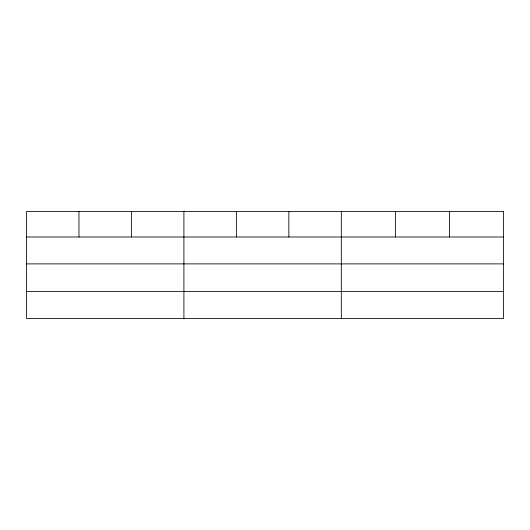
<?xml version="1.0" encoding="UTF-8"?>
<svg xmlns="http://www.w3.org/2000/svg" width="530" height="530" viewBox="0 0 530 530"><rect width="100%" height="100%" fill="white"/><g stroke="black" fill="none" stroke-linecap="round" stroke-linejoin="round"><path stroke-width="0.79" d="M26.5 236.99L503.5 236.99M26.5 263.887L503.5 263.887M26.5 291.599L503.5 291.599M449.44 211.503L449.44 236.99M395.38 211.503L395.38 236.99M341.32 211.503L341.32 318.497M288.85 211.503L288.85 236.99M236.38 211.503L236.38 236.99M183.91 211.503L183.91 318.497M131.44 211.503L131.44 236.99M78.97 211.503L78.97 236.99M503.5 211.503L26.5 211.503L26.5 318.497L503.5 318.497L503.5 211.503"/></g></svg>
